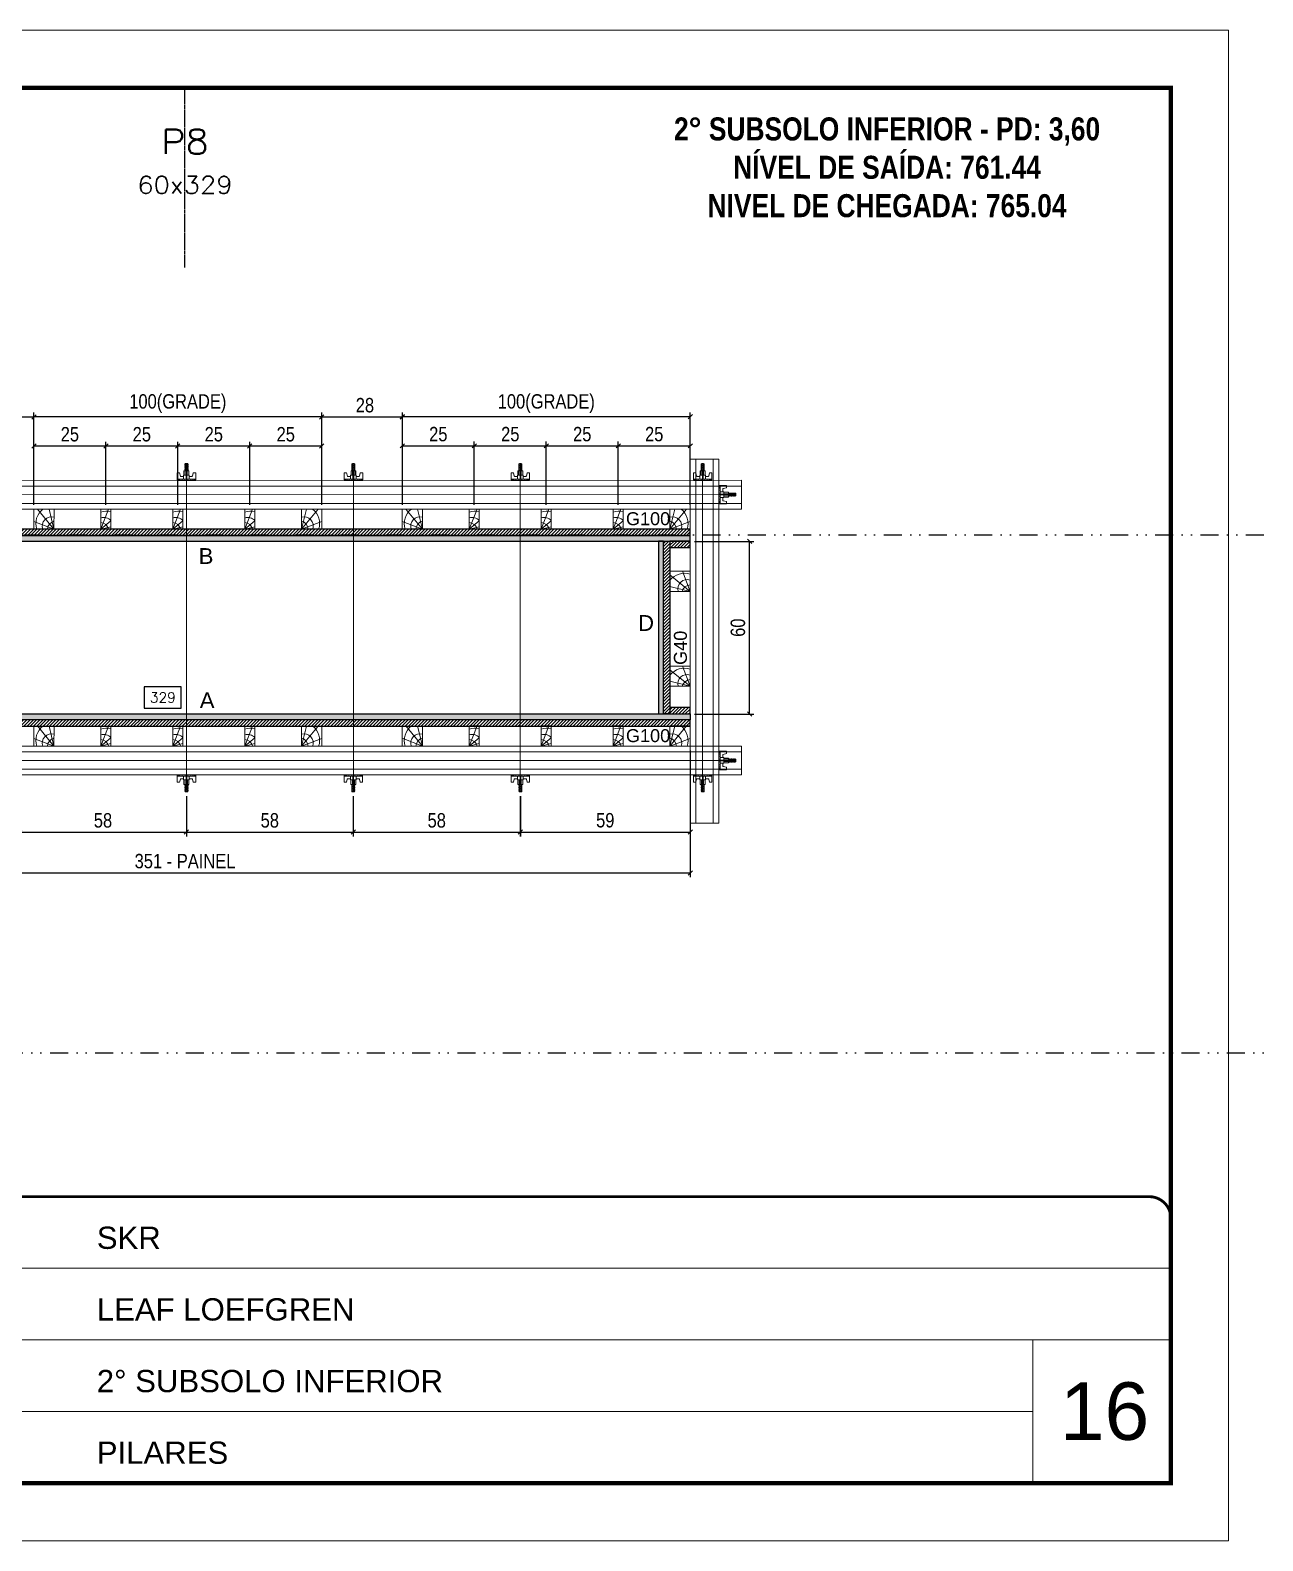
# Model space of a CAD drawing. Extents: x 13513 to 27878, y -21631 to 6985.
# Drawn here: x 19834 to 20691, y 2489 to 3539 of the extents above; entities that cross this region are included whole.
import ezdxf
from ezdxf.enums import TextEntityAlignment as Align

# ---------------------------------------------------------------- set-up
doc = ezdxf.new("R2010")
doc.units = 0
for name, pattern in [('CONTINUO', [0]), ('DASHED', [0.75, 0.5, -0.25]), ('DIVIDE2', [0.625, 0.25, -0.125, 0, -0.125, 0, -0.125]), ('HIDDEN', [0.375, 0.25, -0.125])]:
    doc.linetypes.add(name, pattern=pattern)
for name, color, linetype, lineweight in [('CARIMBO', 255, 'Continuous', 9), ('Folhas', 255, 'Continuous', 9), ('Hachura', 251, 'Continuous', 9), ('Madeira', 126, 'Continuous', 18), ('Perfil Metálico', 224, 'Continuous', 18), ('SARRAFO DE PRESSAO', 251, 'DASHED', 9), ('Texto Seção', 7, 'Continuous', 15)]:
    doc.layers.add(name, color=color, linetype=linetype, lineweight=lineweight)
for name, color, linetype in [('CHAPA', 1, 'Continuous'), ('COTA', 241, 'Continuous'), ('MEIO_PONT', 93, 'Continuous'), ('NOMENCLATURA', 7, 'Continuous'), ('Nível', 160, 'Continuous'), ('SARRAFO', 251, 'Continuous'), ('Texto de Titulo', 7, 'Continuous'), ('Texto Qtd Sarr', 242, 'Continuous'), ('TEXTO_GERAL', 7, 'Continuous')]:
    doc.layers.add(name, color=color, linetype=linetype)
doc.styles.add('ARIAL', font='arial.ttf')
doc.styles.add('COTA TECNICA 2X', font='techl___.ttf', dxfattribs={"height": 10})
doc.styles.add('ROMANC', font='techb___.ttf', dxfattribs={"height": 2.5})
doc.styles.add('ROMANS', font='romans.shx')
doc.styles.add('SANSSERIF', font='sas_____.pfb')
doc.styles.add('Tecnologia', font='')
doc.styles.get('Tecnologia').set_extended_font_data('Forgotten Futurist')
doc.dimstyles.new('SECAO PILAR', dxfattribs={"dimtxt": 10, "dimasz": 3, "dimexe": 3, "dimexo": 3, "dimgap": 3, "dimtad": 1, "dimdec": 1, "dimlfac": 0.5, "dimzin": 12, "dimdsep": 46, "dimtxsty": 'COTA TECNICA 2X', "dimblk1": 'OBLIQUE', "dimblk2": 'OBLIQUE', "dimsah": 1, "dimcen": 0.9, "dimclrd": 256, "dimclre": 256, "dimclrt": 256, "dimadec": 1, "dimazin": 3, "dimtfac": 1, "dimtdec": 1, "dimtmove": 0, "dimatfit": 3, "dimfxl": 1, "dimtolj": 1, "dimtzin": 12, "dimarcsym": 0})
doc.dimstyles.new('SECÇÃO 2', dxfattribs={"dimtxt": 7, "dimasz": 6, "dimexe": 0.18, "dimexo": 2, "dimgap": -4, "dimtad": 3, "dimdec": 1, "dimlfac": 0.5, "dimzin": 12, "dimdsep": 46, "dimtxsty": 'ROMANS', "dimblk": 'ARCHTICK', "dimcen": 0.09, "dimse1": 1, "dimse2": 1, "dimsd1": 1, "dimsd2": 1, "dimclrd": 180, "dimclre": 5, "dimclrt": 1, "dimadec": 0, "dimazin": 3, "dimtfac": 1, "dimtdec": 1, "dimtofl": 0, "dimtmove": 0, "dimatfit": 3, "dimldrblk": 'ARCHTICK', "dimfxl": 1, "dimtolj": 1, "dimtzin": 0, "dimarcsym": 0})

# ---------------------------------------------------------------- blocks, each defined once
blk = doc.blocks.new('9999999999')
at = {"color": 30, "linetype": 'CONTINUO'}
for p, q in [((98564.6, 34230.2), (98564.6, 34429.4)), ((98564.6, 34379.6), (99584, 34379.6)), ((98564.6, 34329.8), (99488, 34329.8)), ((99584, 34329.8), (99488, 34329.8)), ((99488, 34329.8), (99488, 34230.2)), ((98564.6, 34280), (99488, 34280))]:
    blk.add_line(p, q, dxfattribs=at)
at = {"color": 30, "linetype": 'CONTINUO', "const_width": 2}
blk.add_lwpolyline([(99584, 34230.2), (99584, 34414.4, 0.414214), (99569, 34429.4), (98229, 34429.4, 0.414214), (98214, 34414.4), (98214, 34245.2, 0.414214), (98229, 34230.2), (99584, 34230.2)], format="xyb", dxfattribs=at)
at = {"layer": 'Folhas'}
blk.add_lwpolyline([(98139, 34190.2), (99624, 34190.2), (99624, 35240.2), (98139, 35240.2)], close=True, dxfattribs=at)
at = {"layer": 'Folhas', "color": 30, "const_width": 3}
blk.add_lwpolyline([(98214, 34230.2), (99584, 34230.2), (99584, 35200.2), (98214, 35200.2)], close=True, dxfattribs=at)
at = {"color": 7, "linetype": 'Continuous', "ltscale": 5, "style": 'ARIAL'}
for s, height, p in [('SKR', 15.48, (98837.7, 34393.1)), ('LEAF LOEFGREN', 15.483, (98837.7, 34343.3)), ('2° SUBSOLO INFERIOR', 15.483, (98837.7, 34293.5)), ('NOVA SISTEMAS CONSTRUTIVOS', 11.059, (98263.2, 34267.2)), ('PILARES', 15.48, (98837.7, 34243.7))]:
    blk.add_text(s, height=height, dxfattribs=at).set_placement(p)
at = {"layer": 'Folhas', "color": 7, "style": 'Tecnologia', "width": 1.5}
for s, p in [('CLIENTE:', (98573.7, 34397.2)), ('OBRA:', (98573.7, 34347.3)), ('PAVIMENTO:', (98573.7, 34297.5)), ('PROJETO:', (98573.7, 34247.7))]:
    blk.add_text(s, height=14, dxfattribs=at).set_placement(p)
blk = doc.blocks.new('*D1276')
at = {"layer": 'COTA', "color": 180, "lineweight": -2, "transparency": 16777216}
for p, q in [((19939.4, 3082.7), (19913.7, 3082.7)), ((19913.7, 3082.7), (19913.7, 3067.7)), ((19939.4, 3067.7), (19939.4, 3082.7)), ((19913.7, 3067.7), (19939.4, 3067.7))]:
    blk.add_line(p, q, dxfattribs=at)
at = {"layer": 'Defpoints', "color": 0, "transparency": 16777216}
for p in [(19613, 3063.7), (20271, 3063.7), (20271, 3063.7)]:
    blk.add_point(p, dxfattribs=at)
at = {"layer": 'COTA', "color": 1, "transparency": 16777216, "insert": (19926.6, 3075.2), "char_height": 7, "attachment_point": 5, "style": 'ROMANS'}
blk.add_mtext('\\A1;329', dxfattribs=at)
blk = doc.blocks.new('_ArchTick')
at = {"color": 0, "linetype": 'ByBlock', "const_width": 0.15}
blk.add_lwpolyline([(-0.5, -0.5), (0.5, 0.5)], dxfattribs=at)
blk = doc.blocks.new('_Oblique')
at = {"color": 0, "linetype": 'ByBlock', "lineweight": -2}
blk.add_line((-0.5, -0.5), (0.5, 0.5), dxfattribs=at)
blk = doc.blocks.new('*D1277')
at = {"layer": 'COTA', "lineweight": -2, "transparency": 16777216}
for p, q in [((19591, 3038.4), (19591, 2950.2)), ((20293, 3038.4), (20293, 2950.2)), ((19591, 2953.2), (20293, 2953.2))]:
    blk.add_line(p, q, dxfattribs=at)
at = {"layer": 'Defpoints', "color": 0, "transparency": 16777216}
for p in [(19591, 3041.4), (20293, 3041.4), (20293, 2953.2)]:
    blk.add_point(p, dxfattribs=at)
at = {"layer": 'COTA', "lineweight": -2, "transparency": 16777216, "xscale": 3, "yscale": 3, "zscale": 3, "rotation": 180}
blk.add_blockref('_Oblique', (19591, 2953.2), dxfattribs=at)
at = {"layer": 'COTA', "lineweight": -2, "transparency": 16777216, "xscale": 3, "yscale": 3, "zscale": 3}
blk.add_blockref('_Oblique', (20293, 2953.2), dxfattribs=at)
at = {"layer": 'COTA', "transparency": 16777216, "insert": (19942, 2961.4), "char_height": 10, "attachment_point": 5, "style": 'COTA TECNICA 2X'}
blk.add_mtext('\\A1;351 - PAINEL', dxfattribs=at)
blk = doc.blocks.new('*D1279')
at = {"layer": 'COTA', "lineweight": -2, "transparency": 16777216}
for p, q in [((20293, 3038.3), (20293, 2978.6)), ((20175, 3006.6), (20175, 2978.6)), ((20175, 2981.6), (20293, 2981.6))]:
    blk.add_line(p, q, dxfattribs=at)
at = {"layer": 'Defpoints', "color": 0, "transparency": 16777216}
for p in [(20293, 3041.3), (20175, 3009.6), (20293, 2981.6)]:
    blk.add_point(p, dxfattribs=at)
at = {"layer": 'COTA', "lineweight": -2, "transparency": 16777216, "xscale": 3, "yscale": 3, "zscale": 3, "rotation": 180}
blk.add_blockref('_Oblique', (20175, 2981.6), dxfattribs=at)
at = {"layer": 'COTA', "lineweight": -2, "transparency": 16777216, "xscale": 3, "yscale": 3, "zscale": 3}
blk.add_blockref('_Oblique', (20293, 2981.6), dxfattribs=at)
at = {"layer": 'COTA', "transparency": 16777216, "insert": (20234, 2989.8), "char_height": 10, "attachment_point": 5, "style": 'COTA TECNICA 2X'}
blk.add_mtext('\\A1;59', dxfattribs=at)
blk = doc.blocks.new('titulo1')
at = {"layer": 'Defpoints', "color": 252, "linetype": 'HIDDEN', "ltscale": 2}
blk.add_line((0, 0), (0, 125), dxfattribs=at)
at = {"layer": 'Defpoints', "style": 'ROMANS', "oblique": 15}
blk.add_attdef('FOLHA', text='', height=10, dxfattribs=at).set_placement((0, 15.6), align=Align.MIDDLE_CENTER)
at = {"layer": 'Texto Qtd Sarr', "color": 3, "style": 'ROMANS', "oblique": 15}
for tag, height, p in [('TITULO', 17, (0, 71.4)), ('SEÇÃO', 12, (0, 41.5))]:
    blk.add_attdef(tag, text='', height=height, dxfattribs=at).set_placement(p, align=Align.MIDDLE_CENTER)
blk = doc.blocks.new('C')
at = {"layer": 'Hachura', "color": 0}
for p, q in [((0, 3.22), (0, -3.22)), ((0.45, 3.22), (0, 3.22)), ((0.46, 3.16), (0, 3.16)), ((0.46, 3.05), (0, 3.05)), ((0.46, 2.88), (0, 2.88)), ((0, 2.75), (0, -1.16)), ((0.46, 2.65), (0, 2.65)), ((0.46, 2.23), (0, 2.23)), ((0.46, 1.51), (0, 1.51)), ((0.39, 0.49), (0.17, 0.49)), ((0.45, -3.23), (0.45, 3.22)), ((0.45, 3.22), (2.58, 3.22)), ((1.74, 0.97), (0.45, 0.97)), ((1.45, 0.1), (0.45, 0.1)), ((1.35, 1.94), (1.35, 0.96)), ((2.58, 2.39), (1.47, 2.09)), ((1.74, -0.97), (1.74, 0.97)), ((1.74, 0.97), (1.74, 0.84)), ((1.74, 0.97), (1.74, 0.84)), ((1.74, 0.84), (3.35, 0.84)), ((3.35, 0.45), (1.74, 0.45)), ((2.58, 3.22), (2.58, 2.39)), ((3.32, 0.84), (3.32, -0.84)), ((3.35, 0.84), (3.35, -0.84)), ((3.68, 0.45), (3.35, 0.45)), ((3.84, -0.52), (3.35, 0.45)), ((3.35, 0.06), (3.67, -0.57)), ((3.68, 0.45), (4.16, -0.52)), ((3.72, 0.5), (4.25, -0.57)), ((4.37, -0.55), (3.83, 0.53)), ((4.15, 0.45), (3.93, 0.45)), ((4.42, -0.52), (3.93, 0.45)), ((4.15, 0.45), (4.26, 0.45)), ((4.26, 0.45), (4.74, -0.52)), ((4.3, 0.5), (4.83, -0.57)), ((4.95, -0.55), (4.41, 0.53)), ((4.51, 0.45), (4.84, 0.45)), ((5, -0.52), (4.51, 0.45)), ((4.84, 0.45), (5.32, -0.52)), ((4.88, 0.5), (5.41, -0.57)), ((5.53, -0.55), (4.99, 0.53)), ((5.58, -0.52), (5.09, 0.45)), ((5.42, 0.45), (5.09, 0.45)), ((5.58, -0.52), (5.09, 0.45)), ((5.42, 0.45), (5.74, -0.19)), ((5.46, 0.5), (5.74, -0.07)), ((5.74, 0.19), (5.57, 0.53)), ((5.74, 0.32), (5.68, 0.45)), ((5.68, 0.45), (5.74, 0.45)), ((5.74, 0.45), (5.9, 0.29)), ((5.74, 0.45), (5.74, -0.52)), ((5.9, -0.36), (5.9, 0.29)), ((0.45, 0), (0, 0)), ((0.46, -1.52), (0, -1.52)), ((0.46, -2.23), (0, -2.23)), ((0.46, -2.65), (0, -2.65)), ((0.46, -2.88), (0, -2.88)), ((0.46, -3.05), (0, -3.05)), ((0.46, -3.16), (0, -3.16)), ((0, -3.22), (2.57, -3.22)), ((0.08, -0.48), (0.29, -0.48)), ((0.29, -0.48), (0.4, -0.48)), ((0.45, 0), (0.45, -0.97)), ((0.45, -0.16), (1.45, -0.16)), ((0.45, -0.65), (0.45, -0.32)), ((0.45, -3.23), (0.45, -0.65)), ((0.45, -0.97), (1.74, -0.97)), ((1.35, -1.94), (1.35, -0.97)), ((2.58, -2.39), (1.47, -2.1)), ((3.35, -0.32), (1.74, -0.32)), ((3.35, -0.84), (1.74, -0.84)), ((2.58, -3.23), (2.58, -2.39)), ((3.35, -0.07), (3.58, -0.52)), ((3.35, -0.52), (3.58, -0.52)), ((3.84, -0.52), (4.16, -0.52)), ((4.42, -0.52), (4.74, -0.52)), ((4.63, -0.52), (4.74, -0.52)), ((5, -0.52), (5.32, -0.52)), ((5.58, -0.52), (5.74, -0.52)), ((5.74, -0.52), (5.9, -0.36)), ((5.74, -0.52), (5.74, -0.52))]:
    blk.add_line(p, q, dxfattribs=at)
for centre, radius, start, end in [((1.52, 1.94), 0.161, 104.7436, 180), ((1.44, -0.03), 0.129, 272.695, 87.305), ((3.81, 0.39), 0.143, 25.5688, 154.4312), ((4.39, 0.39), 0.143, 25.5688, 154.4312), ((4.97, 0.39), 0.143, 25.5688, 154.4312), ((5.55, 0.39), 0.143, 25.5688, 154.4312), ((0.17, -0.37), 0.174, 221.744, 317.8592), ((1.52, -1.94), 0.161, 180, 255.2564), ((3.71, -0.4), 0.174, 222.1408, 318.256), ((4.29, -0.4), 0.174, 222.1408, 318.256), ((4.87, -0.4), 0.174, 222.1408, 318.256), ((5.45, -0.4), 0.174, 222.1408, 318.256), ((5.61, -0.4), 0.174, 317.8592, 318.256)]:
    blk.add_arc(centre, radius, start, end, dxfattribs=at)
blk = doc.blocks.new('*D1300')
at = {"layer": 'COTA', "lineweight": -2, "transparency": 16777216}
for p, q in [((20296, 3183.7), (20337.3, 3183.7)), ((20334.3, 3063.7), (20334.3, 3183.7)), ((20296, 3063.7), (20337.3, 3063.7))]:
    blk.add_line(p, q, dxfattribs=at)
at = {"layer": 'Defpoints', "color": 0, "transparency": 16777216}
for p in [(20293, 3183.7), (20334.3, 3183.7), (20293, 3063.7)]:
    blk.add_point(p, dxfattribs=at)
at = {"layer": 'COTA', "lineweight": -2, "transparency": 16777216, "xscale": 3, "yscale": 3, "zscale": 3}
for p, rotation in [((20334.3, 3183.7), 90), ((20334.3, 3063.7), 270)]:
    blk.add_blockref('_Oblique', p, dxfattribs=dict(at, rotation=rotation))
at = {"layer": 'COTA', "transparency": 16777216, "insert": (20326.2, 3123.7), "char_height": 10, "attachment_point": 5, "rotation": 90, "style": 'COTA TECNICA 2X'}
blk.add_mtext('\\A1;60', dxfattribs=at)
blk = doc.blocks.new('PONTALETE')
at = {"layer": 'Madeira'}
for q in [(2.71, 7), (7, 5.76), (7, 1.74)]:
    blk.add_line((0, 0), q, dxfattribs=at)
blk.add_lwpolyline([(0, 0), (7, 0), (7, 7), (0, 7)], close=True, dxfattribs=at)
for centre, radius, start, end in [((2.04, 0.06), 6.23, 37.2818, 109.0913), ((1.09, 0.9), 3.19, 343.603, 109.9847), ((-0.21, -0.78), 3.09, 14.6322, 86.0383)]:
    blk.add_arc(centre, radius, start, end, dxfattribs=at)
blk = doc.blocks.new('MEIO PONTALETE')
at = {"layer": 'Madeira'}
for q in [(2.71, 7), (3.5, 2.88), (3.5, 0.87)]:
    blk.add_line((0, 0), q, dxfattribs=at)
blk.add_lwpolyline([(0, 0), (3.5, 0), (3.5, 7), (0, 7)], close=True, dxfattribs=at)
for centre, radius, start, end in [((2.04, 0.06), 6.23, 76.4499, 109.0913), ((1.09, 0.9), 3.19, 40.9063, 109.9847), ((-0.21, -0.78), 3.09, 14.6322, 86.0383)]:
    blk.add_arc(centre, radius, start, end, dxfattribs=at)
blk = doc.blocks.new('*D1287')
at = {"layer": 'COTA', "lineweight": -2, "transparency": 16777216}
for p, q in [((19790.9, 3209), (19790.9, 3273.2)), ((19790.9, 3270.2), (19837, 3270.2)), ((19837, 3209.1), (19837, 3273.2))]:
    blk.add_line(p, q, dxfattribs=at)
at = {"layer": 'Defpoints', "color": 0, "transparency": 16777216}
for p in [(19837, 3270.2), (19790.9, 3206), (19837, 3206.1)]:
    blk.add_point(p, dxfattribs=at)
at = {"layer": 'COTA', "lineweight": -2, "transparency": 16777216, "xscale": 3, "yscale": 3, "zscale": 3, "rotation": 180}
blk.add_blockref('_Oblique', (19790.9, 3270.2), dxfattribs=at)
at = {"layer": 'COTA', "lineweight": -2, "transparency": 16777216, "xscale": 3, "yscale": 3, "zscale": 3}
blk.add_blockref('_Oblique', (19837, 3270.2), dxfattribs=at)
at = {"layer": 'COTA', "transparency": 16777216, "insert": (19816, 3278.4), "char_height": 10, "attachment_point": 5, "style": 'COTA TECNICA 2X'}
blk.add_mtext('\\A1;23', dxfattribs=at)
blk = doc.blocks.new('*D1288')
at = {"layer": 'COTA', "lineweight": -2, "transparency": 16777216}
for p, q in [((19837, 3209.1), (19837, 3253)), ((19837, 3250), (19887, 3250)), ((19887, 3209.1), (19887, 3253))]:
    blk.add_line(p, q, dxfattribs=at)
at = {"layer": 'Defpoints', "color": 0, "transparency": 16777216}
for p in [(19887, 3250), (19837, 3206.1), (19887, 3206.1)]:
    blk.add_point(p, dxfattribs=at)
at = {"layer": 'COTA', "lineweight": -2, "transparency": 16777216, "xscale": 3, "yscale": 3, "zscale": 3, "rotation": 180}
blk.add_blockref('_Oblique', (19837, 3250), dxfattribs=at)
at = {"layer": 'COTA', "lineweight": -2, "transparency": 16777216, "xscale": 3, "yscale": 3, "zscale": 3}
blk.add_blockref('_Oblique', (19887, 3250), dxfattribs=at)
at = {"layer": 'COTA', "transparency": 16777216, "insert": (19862, 3258.1), "char_height": 10, "attachment_point": 5, "style": 'COTA TECNICA 2X'}
blk.add_mtext('\\A1;25', dxfattribs=at)
blk = doc.blocks.new('*D1289')
at = {"layer": 'COTA', "lineweight": -2, "transparency": 16777216}
for p, q in [((19837, 3209.1), (19837, 3273.2)), ((20037, 3270.2), (19837, 3270.2)), ((20037, 3209.1), (20037, 3273.2))]:
    blk.add_line(p, q, dxfattribs=at)
at = {"layer": 'Defpoints', "color": 0, "transparency": 16777216}
for p in [(19837, 3270.2), (19837, 3206.1), (20037, 3206.1)]:
    blk.add_point(p, dxfattribs=at)
at = {"layer": 'COTA', "lineweight": -2, "transparency": 16777216, "xscale": 3, "yscale": 3, "zscale": 3, "rotation": 180}
blk.add_blockref('_Oblique', (19837, 3270.2), dxfattribs=at)
at = {"layer": 'COTA', "lineweight": -2, "transparency": 16777216, "xscale": 3, "yscale": 3, "zscale": 3}
blk.add_blockref('_Oblique', (20037, 3270.2), dxfattribs=at)
at = {"layer": 'COTA', "transparency": 16777216, "insert": (19937, 3279.5), "char_height": 10, "attachment_point": 5, "style": 'COTA TECNICA 2X'}
blk.add_mtext('\\A1;100(GRADE)', dxfattribs=at)
blk = doc.blocks.new('*D1290')
at = {"layer": 'COTA', "lineweight": -2, "transparency": 16777216}
for p, q in [((19887, 3209.1), (19887, 3253)), ((19887, 3250), (19937, 3250)), ((19937, 3209.1), (19937, 3253))]:
    blk.add_line(p, q, dxfattribs=at)
at = {"layer": 'Defpoints', "color": 0, "transparency": 16777216}
for p in [(19937, 3250), (19887, 3206.1), (19937, 3206.1)]:
    blk.add_point(p, dxfattribs=at)
at = {"layer": 'COTA', "lineweight": -2, "transparency": 16777216, "xscale": 3, "yscale": 3, "zscale": 3, "rotation": 180}
blk.add_blockref('_Oblique', (19887, 3250), dxfattribs=at)
at = {"layer": 'COTA', "lineweight": -2, "transparency": 16777216, "xscale": 3, "yscale": 3, "zscale": 3}
blk.add_blockref('_Oblique', (19937, 3250), dxfattribs=at)
at = {"layer": 'COTA', "transparency": 16777216, "insert": (19912, 3258.1), "char_height": 10, "attachment_point": 5, "style": 'COTA TECNICA 2X'}
blk.add_mtext('\\A1;25', dxfattribs=at)
blk = doc.blocks.new('*D1291')
at = {"layer": 'COTA', "lineweight": -2, "transparency": 16777216}
for p, q in [((19937, 3209.1), (19937, 3253)), ((19937, 3250), (19987, 3250)), ((19987, 3209.1), (19987, 3253))]:
    blk.add_line(p, q, dxfattribs=at)
at = {"layer": 'Defpoints', "color": 0, "transparency": 16777216}
for p in [(19987, 3250), (19937, 3206.1), (19987, 3206.1)]:
    blk.add_point(p, dxfattribs=at)
at = {"layer": 'COTA', "lineweight": -2, "transparency": 16777216, "xscale": 3, "yscale": 3, "zscale": 3, "rotation": 180}
blk.add_blockref('_Oblique', (19937, 3250), dxfattribs=at)
at = {"layer": 'COTA', "lineweight": -2, "transparency": 16777216, "xscale": 3, "yscale": 3, "zscale": 3}
blk.add_blockref('_Oblique', (19987, 3250), dxfattribs=at)
at = {"layer": 'COTA', "transparency": 16777216, "insert": (19962, 3258.1), "char_height": 10, "attachment_point": 5, "style": 'COTA TECNICA 2X'}
blk.add_mtext('\\A1;25', dxfattribs=at)
blk = doc.blocks.new('*D1292')
at = {"layer": 'COTA', "lineweight": -2, "transparency": 16777216}
for p, q in [((19987, 3209.1), (19987, 3253)), ((19987, 3250), (20037, 3250)), ((20037, 3209.1), (20037, 3253))]:
    blk.add_line(p, q, dxfattribs=at)
at = {"layer": 'Defpoints', "color": 0, "transparency": 16777216}
for p in [(20037, 3250), (19987, 3206.1), (20037, 3206.1)]:
    blk.add_point(p, dxfattribs=at)
at = {"layer": 'COTA', "lineweight": -2, "transparency": 16777216, "xscale": 3, "yscale": 3, "zscale": 3, "rotation": 180}
blk.add_blockref('_Oblique', (19987, 3250), dxfattribs=at)
at = {"layer": 'COTA', "lineweight": -2, "transparency": 16777216, "xscale": 3, "yscale": 3, "zscale": 3}
blk.add_blockref('_Oblique', (20037, 3250), dxfattribs=at)
at = {"layer": 'COTA', "transparency": 16777216, "insert": (20012, 3258.1), "char_height": 10, "attachment_point": 5, "style": 'COTA TECNICA 2X'}
blk.add_mtext('\\A1;25', dxfattribs=at)
blk = doc.blocks.new('*D1293')
at = {"layer": 'COTA', "lineweight": -2, "transparency": 16777216}
for p, q in [((20037, 3209.1), (20037, 3273.2)), ((20037, 3270.2), (20093, 3270.2)), ((20093, 3209.1), (20093, 3273.2))]:
    blk.add_line(p, q, dxfattribs=at)
at = {"layer": 'Defpoints', "color": 0, "transparency": 16777216}
for p in [(20093, 3270.2), (20037, 3206.1), (20093, 3206.1)]:
    blk.add_point(p, dxfattribs=at)
at = {"layer": 'COTA', "lineweight": -2, "transparency": 16777216, "xscale": 3, "yscale": 3, "zscale": 3, "rotation": 180}
blk.add_blockref('_Oblique', (20037, 3270.2), dxfattribs=at)
at = {"layer": 'COTA', "lineweight": -2, "transparency": 16777216, "xscale": 3, "yscale": 3, "zscale": 3}
blk.add_blockref('_Oblique', (20093, 3270.2), dxfattribs=at)
at = {"layer": 'COTA', "transparency": 16777216, "insert": (20067, 3278.3), "char_height": 10, "attachment_point": 5, "style": 'COTA TECNICA 2X'}
blk.add_mtext('\\A1;28', dxfattribs=at)
blk = doc.blocks.new('*D1294')
at = {"layer": 'COTA', "lineweight": -2, "transparency": 16777216}
for p, q in [((20093, 3209.1), (20093, 3253.1)), ((20093, 3250.1), (20143, 3250.1)), ((20143, 3209.1), (20143, 3253.1))]:
    blk.add_line(p, q, dxfattribs=at)
at = {"layer": 'Defpoints', "color": 0, "transparency": 16777216}
for p in [(20143, 3250.1), (20093, 3206.1), (20143, 3206.1)]:
    blk.add_point(p, dxfattribs=at)
at = {"layer": 'COTA', "lineweight": -2, "transparency": 16777216, "xscale": 3, "yscale": 3, "zscale": 3, "rotation": 180}
blk.add_blockref('_Oblique', (20093, 3250.1), dxfattribs=at)
at = {"layer": 'COTA', "lineweight": -2, "transparency": 16777216, "xscale": 3, "yscale": 3, "zscale": 3}
blk.add_blockref('_Oblique', (20143, 3250.1), dxfattribs=at)
at = {"layer": 'COTA', "transparency": 16777216, "insert": (20118, 3258.2), "char_height": 10, "attachment_point": 5, "style": 'COTA TECNICA 2X'}
blk.add_mtext('\\A1;25', dxfattribs=at)
blk = doc.blocks.new('*D1295')
at = {"layer": 'COTA', "lineweight": -2, "transparency": 16777216}
for p, q in [((20093, 3209.1), (20093, 3273.3)), ((20293, 3270.3), (20093, 3270.3)), ((20293, 3209.1), (20293, 3273.3))]:
    blk.add_line(p, q, dxfattribs=at)
at = {"layer": 'Defpoints', "color": 0, "transparency": 16777216}
for p in [(20093, 3270.3), (20093, 3206.1), (20293, 3206.1)]:
    blk.add_point(p, dxfattribs=at)
at = {"layer": 'COTA', "lineweight": -2, "transparency": 16777216, "xscale": 3, "yscale": 3, "zscale": 3, "rotation": 180}
blk.add_blockref('_Oblique', (20093, 3270.3), dxfattribs=at)
at = {"layer": 'COTA', "lineweight": -2, "transparency": 16777216, "xscale": 3, "yscale": 3, "zscale": 3}
blk.add_blockref('_Oblique', (20293, 3270.3), dxfattribs=at)
at = {"layer": 'COTA', "transparency": 16777216, "insert": (20193, 3279.5), "char_height": 10, "attachment_point": 5, "style": 'COTA TECNICA 2X'}
blk.add_mtext('\\A1;100(GRADE)', dxfattribs=at)
blk = doc.blocks.new('*D1296')
at = {"layer": 'COTA', "lineweight": -2, "transparency": 16777216}
for p, q in [((20143, 3209.1), (20143, 3253.1)), ((20143, 3250.1), (20193, 3250.1)), ((20193, 3209.1), (20193, 3253.1))]:
    blk.add_line(p, q, dxfattribs=at)
at = {"layer": 'Defpoints', "color": 0, "transparency": 16777216}
for p in [(20193, 3250.1), (20143, 3206.1), (20193, 3206.1)]:
    blk.add_point(p, dxfattribs=at)
at = {"layer": 'COTA', "lineweight": -2, "transparency": 16777216, "xscale": 3, "yscale": 3, "zscale": 3, "rotation": 180}
blk.add_blockref('_Oblique', (20143, 3250.1), dxfattribs=at)
at = {"layer": 'COTA', "lineweight": -2, "transparency": 16777216, "xscale": 3, "yscale": 3, "zscale": 3}
blk.add_blockref('_Oblique', (20193, 3250.1), dxfattribs=at)
at = {"layer": 'COTA', "transparency": 16777216, "insert": (20168, 3258.2), "char_height": 10, "attachment_point": 5, "style": 'COTA TECNICA 2X'}
blk.add_mtext('\\A1;25', dxfattribs=at)
blk = doc.blocks.new('*D1297')
at = {"layer": 'COTA', "lineweight": -2, "transparency": 16777216}
for p, q in [((20193, 3209.1), (20193, 3253.1)), ((20193, 3250.1), (20243, 3250.1)), ((20243, 3209.1), (20243, 3253.1))]:
    blk.add_line(p, q, dxfattribs=at)
at = {"layer": 'Defpoints', "color": 0, "transparency": 16777216}
for p in [(20243, 3250.1), (20193, 3206.1), (20243, 3206.1)]:
    blk.add_point(p, dxfattribs=at)
at = {"layer": 'COTA', "lineweight": -2, "transparency": 16777216, "xscale": 3, "yscale": 3, "zscale": 3, "rotation": 180}
blk.add_blockref('_Oblique', (20193, 3250.1), dxfattribs=at)
at = {"layer": 'COTA', "lineweight": -2, "transparency": 16777216, "xscale": 3, "yscale": 3, "zscale": 3}
blk.add_blockref('_Oblique', (20243, 3250.1), dxfattribs=at)
at = {"layer": 'COTA', "transparency": 16777216, "insert": (20218, 3258.2), "char_height": 10, "attachment_point": 5, "style": 'COTA TECNICA 2X'}
blk.add_mtext('\\A1;25', dxfattribs=at)
blk = doc.blocks.new('*D1298')
at = {"layer": 'COTA', "lineweight": -2, "transparency": 16777216}
for p, q in [((20243, 3209.1), (20243, 3253.1)), ((20243, 3250.1), (20293, 3250.1)), ((20293, 3209.1), (20293, 3253.1))]:
    blk.add_line(p, q, dxfattribs=at)
at = {"layer": 'Defpoints', "color": 0, "transparency": 16777216}
for p in [(20293, 3250.1), (20243, 3206.1), (20293, 3206.1)]:
    blk.add_point(p, dxfattribs=at)
at = {"layer": 'COTA', "lineweight": -2, "transparency": 16777216, "xscale": 3, "yscale": 3, "zscale": 3, "rotation": 180}
blk.add_blockref('_Oblique', (20243, 3250.1), dxfattribs=at)
at = {"layer": 'COTA', "lineweight": -2, "transparency": 16777216, "xscale": 3, "yscale": 3, "zscale": 3}
blk.add_blockref('_Oblique', (20293, 3250.1), dxfattribs=at)
at = {"layer": 'COTA', "transparency": 16777216, "insert": (20268, 3258.2), "char_height": 10, "attachment_point": 5, "style": 'COTA TECNICA 2X'}
blk.add_mtext('\\A1;25', dxfattribs=at)
blk = doc.blocks.new('*D1302')
at = {"layer": 'COTA', "lineweight": -2, "transparency": 16777216}
for p, q in [((19827, 3006.6), (19827, 2978.6)), ((19943, 3006.6), (19943, 2978.6)), ((19827, 2981.6), (19943, 2981.6))]:
    blk.add_line(p, q, dxfattribs=at)
at = {"layer": 'Defpoints', "color": 0, "transparency": 16777216}
for p in [(19827, 3009.6), (19943, 3009.6), (19943, 2981.6)]:
    blk.add_point(p, dxfattribs=at)
at = {"layer": 'COTA', "lineweight": -2, "transparency": 16777216, "xscale": 3, "yscale": 3, "zscale": 3, "rotation": 180}
blk.add_blockref('_Oblique', (19827, 2981.6), dxfattribs=at)
at = {"layer": 'COTA', "lineweight": -2, "transparency": 16777216, "xscale": 3, "yscale": 3, "zscale": 3}
blk.add_blockref('_Oblique', (19943, 2981.6), dxfattribs=at)
at = {"layer": 'COTA', "transparency": 16777216, "insert": (19885, 2989.7), "char_height": 10, "attachment_point": 5, "style": 'COTA TECNICA 2X'}
blk.add_mtext('\\A1;58', dxfattribs=at)
blk = doc.blocks.new('*D1280')
at = {"layer": 'COTA', "lineweight": -2, "transparency": 16777216}
for p, q in [((20058.9, 3006.6), (20058.9, 2978.6)), ((20174.9, 3006.6), (20174.9, 2978.6)), ((20058.9, 2981.6), (20174.9, 2981.6))]:
    blk.add_line(p, q, dxfattribs=at)
at = {"layer": 'Defpoints', "color": 0, "transparency": 16777216}
for p in [(20058.9, 3009.6), (20174.9, 3009.6), (20174.9, 2981.6)]:
    blk.add_point(p, dxfattribs=at)
at = {"layer": 'COTA', "lineweight": -2, "transparency": 16777216, "xscale": 3, "yscale": 3, "zscale": 3, "rotation": 180}
blk.add_blockref('_Oblique', (20058.9, 2981.6), dxfattribs=at)
at = {"layer": 'COTA', "lineweight": -2, "transparency": 16777216, "xscale": 3, "yscale": 3, "zscale": 3}
blk.add_blockref('_Oblique', (20174.9, 2981.6), dxfattribs=at)
at = {"layer": 'COTA', "transparency": 16777216, "insert": (20116.9, 2989.7), "char_height": 10, "attachment_point": 5, "style": 'COTA TECNICA 2X'}
blk.add_mtext('\\A1;58', dxfattribs=at)
blk = doc.blocks.new('*D1299')
at = {"layer": 'COTA', "lineweight": -2, "transparency": 16777216}
for p, q in [((19943, 3006.6), (19943, 2978.6)), ((20058.9, 3006.6), (20058.9, 2978.6)), ((19943, 2981.6), (20058.9, 2981.6))]:
    blk.add_line(p, q, dxfattribs=at)
at = {"layer": 'Defpoints', "color": 0, "transparency": 16777216}
for p in [(19943, 3009.6), (20058.9, 3009.6), (20058.9, 2981.6)]:
    blk.add_point(p, dxfattribs=at)
at = {"layer": 'COTA', "lineweight": -2, "transparency": 16777216, "xscale": 3, "yscale": 3, "zscale": 3, "rotation": 180}
blk.add_blockref('_Oblique', (19943, 2981.6), dxfattribs=at)
at = {"layer": 'COTA', "lineweight": -2, "transparency": 16777216, "xscale": 3, "yscale": 3, "zscale": 3}
blk.add_blockref('_Oblique', (20058.9, 2981.6), dxfattribs=at)
at = {"layer": 'COTA', "transparency": 16777216, "insert": (20000.9, 2989.7), "char_height": 10, "attachment_point": 5, "style": 'COTA TECNICA 2X'}
blk.add_mtext('\\A1;58', dxfattribs=at)

msp = doc.modelspace()

# ---------------------------------------------------------------- hatches: boundary and pattern name
at = {"layer": 'Hachura'}
h = msp.add_hatch(dxfattribs=at)
h.set_pattern_fill('ANSI31', color=256, scale=0.5, angle=180, style=0)
h.set_pattern_definition([(225, (10499.0154, -19737.2582), (1.12253202, -1.12253202), [])])
h.paths.add_polyline_path([(20292.95, 3192.28), (20292.97, 3187.88), (19590.95, 3187.74), (19590.95, 3192.14)])
h = msp.add_hatch(color=256, dxfattribs=at)
h.dxf.hatch_style = 1
h.paths.add_polyline_path([(20292.97, 3183.75), (20292.97, 3187.75), (19590.97, 3187.75), (19590.97, 3183.75)])
h = msp.add_hatch(color=256, dxfattribs=at)
h.dxf.hatch_style = 1
h.paths.add_polyline_path([(20270.97, 3063.75), (20274.57, 3063.75), (20274.57, 3183.75), (20270.97, 3183.75)])
h = msp.add_hatch(dxfattribs=at)
h.set_pattern_fill('ANSI31', color=256, scale=0.5, angle=180, style=0)
h.set_pattern_definition([(225, (11136.6154, -19825.6748), (1.12253202, -1.12253202), [])])
h.paths.add_polyline_path([(20274.57, 3063.73), (20278.97, 3063.73), (20278.97, 3183.73), (20274.57, 3183.73)])
h = msp.add_hatch(dxfattribs=at)
h.set_pattern_fill('ANSI31', color=256, scale=0.5, angle=180, style=0)
h.set_pattern_definition([(225, (11155.0154, -19745.6582), (1.12253202, -1.12253202), [])])
h.paths.add_polyline_path([(20292.97, 3183.75), (20292.97, 3179.35), (20278.97, 3179.35), (20278.97, 3183.75)])
h = msp.add_hatch(dxfattribs=at)
h.set_pattern_fill('ANSI31', color=256, scale=0.5, angle=180, style=0)
h.set_pattern_definition([(225, (10790.0154, -19827.6582), (1.12253202, -1.12253202), [])])
h.paths.add_polyline_path([(20278.97, 3063.75), (20278.97, 3068.15), (20292.97, 3068.15), (20292.97, 3063.75)])
h = msp.add_hatch(color=256, dxfattribs=at)
h.dxf.hatch_style = 1
h.paths.add_polyline_path([(20292.97, 3063.75), (20292.97, 3059.75), (19590.97, 3059.75), (19590.97, 3063.75)])
h = msp.add_hatch(dxfattribs=at)
h.set_pattern_fill('ANSI31', color=256, scale=0.5, angle=180, style=0)
h.set_pattern_definition([(225, (10499.0154, -19869.6582), (1.12253202, -1.12253202), [])])
h.paths.add_polyline_path([(20292.95, 3059.88), (20292.97, 3055.48), (19590.97, 3055.35), (19590.97, 3059.75)])

# ---------------------------------------------------------------- linework, layer by layer
at = {"layer": 'CHAPA'}
for points in [[(20292.97, 3183.75), (20292.97, 3187.75), (19590.97, 3187.75), (19590.97, 3183.75)], [(20270.97, 3063.75), (20274.57, 3063.75), (20274.57, 3183.75), (20270.97, 3183.75)], [(20292.97, 3063.75), (20292.97, 3059.75), (19590.97, 3059.75), (19590.97, 3063.75)]]:
    msp.add_lwpolyline(points, close=True, dxfattribs=at)
at = {"layer": 'Hachura'}
for p, q in [((19942.97, 3010.58), (19942.97, 3233.12)), ((20058.97, 3010.58), (20058.97, 3233.12)), ((20174.97, 3010.58), (20174.97, 3233.12)), ((20301.66, 3010.58), (20301.66, 3233.12)), ((19560.48, 3216.15), (20320, 3216.17)), ((19560.48, 3031.35), (20320, 3031.4))]:
    msp.add_line(p, q, dxfattribs=at)
at = {"layer": 'Madeira'}
for points in [[(19836.96, 3192.14), (19836.97, 3206.14), (20036.96, 3206.14), (20036.95, 3192.14)], [(20092.96, 3192.15), (20092.97, 3206.15), (20292.97, 3206.15), (20292.95, 3192.15)], [(20292.97, 3082.97), (20278.97, 3082.97), (20278.97, 3162.96), (20292.97, 3162.96)], [(19836.96, 3041.35), (19836.97, 3055.35), (20036.96, 3055.35), (20036.95, 3041.35)], [(20092.96, 3041.37), (20092.97, 3055.37), (20292.97, 3055.36), (20292.95, 3041.36)]]:
    msp.add_lwpolyline(points, close=True, dxfattribs=at)
at = {"layer": 'Nível', "color": 4, "linetype": 'DIVIDE2', "ltscale": 50}
for p, q in [((17596.97, 3188.29), (21531.15, 3188.29)), ((13526.77, 2828.29), (21531.15, 2828.29))]:
    msp.add_line(p, q, dxfattribs=at)
at = {"layer": 'Perfil Metálico'}
for p, q in [((20297.01, 3240.75), (20297.01, 2987.85)), ((20309.01, 3240.75), (20309.01, 2987.85)), ((20328.69, 3222.09), (19555.25, 3222.09)), ((20328.69, 3210.09), (19555.25, 3210.09)), ((20328.69, 3037.35), (19555.25, 3037.35)), ((20328.69, 3025.35), (19555.25, 3025.35))]:
    msp.add_line(p, q, dxfattribs=at)
for points in [[(20312.95, 3240.75), (20292.95, 3240.75), (20293.01, 2987.85), (20313.01, 2987.85)], [(20328.69, 3206.15), (20328.69, 3226.15), (19555.25, 3226.09), (19555.25, 3206.09)], [(19555.25, 3041.35), (19555.25, 3021.35), (20328.69, 3021.41), (20328.69, 3041.41)]]:
    msp.add_lwpolyline(points, close=True, dxfattribs=at)
at = {"layer": 'SARRAFO'}
for points in [[(19590.97, 3187.75), (20292.97, 3187.75), (20292.95, 3192.15), (19590.97, 3192.15)], [(19590.97, 3187.75), (20292.97, 3187.75), (20292.95, 3192.15), (19590.97, 3192.15)], [(20278.97, 3183.73), (20278.97, 3063.73), (20274.57, 3063.73), (20274.57, 3183.73)], [(20278.97, 3183.73), (20278.97, 3063.73), (20274.57, 3063.73), (20274.57, 3183.73)], [(20278.97, 3179.35), (20292.97, 3179.35), (20292.97, 3183.75), (20278.97, 3183.75)], [(20278.97, 3179.35), (20292.97, 3179.35), (20292.97, 3183.75), (20278.97, 3183.75)], [(20292.97, 3068.15), (20278.97, 3068.15), (20278.97, 3063.75), (20292.97, 3063.75)], [(20292.97, 3068.15), (20278.97, 3068.15), (20278.97, 3063.75), (20292.97, 3063.75)], [(19590.97, 3055.35), (20292.97, 3055.35), (20292.95, 3059.75), (19590.97, 3059.75)], [(19590.97, 3055.35), (20292.97, 3055.35), (20292.95, 3059.75), (19590.97, 3059.75)]]:
    msp.add_lwpolyline(points, close=True, dxfattribs=at)

# ---------------------------------------------------------------- block references
at = {"layer": 'Hachura', "linetype": 'Continuous', "yscale": 2, "zscale": 2}
for p, xscale, rotation in [((19942.96, 3226.12), 2, 90.00000000000001), ((20059.01, 3226.12), -2, 270), ((20174.96, 3226.12), 2, 90.00000000000001), ((20301.65, 3226.12), 2, 90.00000000000001), ((20313, 3216.16), -2, 180), ((19942.97, 3021.38), -2, 90), ((20058.97, 3021.38), 2, 270), ((20174.97, 3021.38), -2, 90), ((20301.66, 3021.38), -2, 90)]:
    msp.add_blockref('C', p, dxfattribs=dict(at, xscale=xscale, rotation=rotation))
at = {"layer": 'Hachura', "linetype": 'Continuous', "xscale": 2, "yscale": 2, "zscale": 2}
msp.add_blockref('C', (20313, 3031.41), dxfattribs=at)
at = {"layer": 'Madeira'}
for name, p, xscale, yscale, zscale, rotation in [('PONTALETE', (19850.96, 3192.13), 2, 2, 2, 89.93708930310329), ('MEIO PONTALETE', (19883.46, 3192.14), 1.999999997962732, 1.999999997962732, 1.999999997962732, 359.9370893031033), ('MEIO PONTALETE', (19933.46, 3192.14), 1.999999997962732, 1.999999997962732, 1.999999997962732, 359.9370893031033), ('MEIO PONTALETE', (19983.46, 3192.14), 1.999999997962732, 1.999999997962732, 1.999999997962732, 359.9370893031033), ('PONTALETE', (20022.95, 3192.15), -2, 2, 2, 269.9370893031033), ('PONTALETE', (20106.96, 3192.15), 2, 2, 2, 89.93708930310329), ('MEIO PONTALETE', (20139.46, 3192.15), 1.999999997962732, 1.999999997962732, 1.999999997962732, 359.9370893031033), ('MEIO PONTALETE', (20189.46, 3192.15), 1.999999997962732, 1.999999997962732, 1.999999997962732, 359.9370893031033), ('MEIO PONTALETE', (20239.46, 3192.15), 1.999999997962732, 1.999999997962732, 1.999999997962732, 359.9370893031033), ('PONTALETE', (20278.95, 3192.17), -2, 2, 2, 269.9370893031033), ('PONTALETE', (19850.96, 3041.35), 2, 2, 2, 89.93708930310329), ('MEIO PONTALETE', (19883.46, 3041.35), 1.999999997962732, 1.999999997962732, 1.999999997962732, 359.9370893031033), ('MEIO PONTALETE', (19933.46, 3041.35), 1.999999997962732, 1.999999997962732, 1.999999997962732, 359.9370893031033), ('MEIO PONTALETE', (19983.46, 3041.35), 1.999999997962732, 1.999999997962732, 1.999999997962732, 359.9370893031033), ('PONTALETE', (20022.95, 3041.36), -2, 2, 2, 269.9370893031033), ('PONTALETE', (20106.96, 3041.36), 2, 2, 2, 89.93708930310329), ('MEIO PONTALETE', (20139.46, 3041.37), 1.999999997962732, 1.999999997962732, 1.999999997962732, 359.9370893031033), ('MEIO PONTALETE', (20189.46, 3041.37), 1.999999997962732, 1.999999997962732, 1.999999997962732, 359.9370893031033), ('MEIO PONTALETE', (20239.46, 3041.37), 1.999999997962732, 1.999999997962732, 1.999999997962732, 359.9370893031033), ('PONTALETE', (20278.95, 3041.38), -2, 2, 2, 269.9370893031033)]:
    msp.add_blockref(name, p, dxfattribs=dict(at, xscale=xscale, yscale=yscale, zscale=zscale, rotation=rotation))
at = {"layer": 'MEIO_PONT', "xscale": -2, "yscale": 2, "zscale": 2}
for p in [(20292.97, 3148.96), (20292.97, 3082.97)]:
    msp.add_blockref('PONTALETE', p, dxfattribs=at)
at = {"layer": 'SARRAFO DE PRESSAO', "color": 6, "linetype": 'ByBlock'}
msp.add_blockref('9999999999', (-78957.01, -31701.2), dxfattribs=at)
at = {"layer": 'Texto Seção'}
ref = msp.add_blockref('titulo1', (19941.97, 3374), dxfattribs=at)
ref.add_attrib('TITULO', 'P8', dxfattribs={"layer": 'Texto de Titulo', "color": 7, "height": 17, "style": 'ROMANS', "width": 1.1}).set_placement((19941.97, 3461.5), align=Align.MIDDLE_CENTER)
ref.add_attrib('SEÇÃO', '60x329', dxfattribs={"layer": 'Texto de Titulo', "color": 7, "height": 12, "style": 'ROMANS', "width": 1.1}).set_placement((19941.97, 3431.5), align=Align.MIDDLE_CENTER)

# ---------------------------------------------------------------- texts
at = {"layer": 'CARIMBO', "style": 'ARIAL'}
msp.add_text('16', height=40, dxfattribs=at).set_placement((20549.83, 2559.15))
at = {"layer": 'NOMENCLATURA', "color": 2, "insert": (20429.81, 3505.06), "char_height": 16, "attachment_point": 2, "style": 'ROMANC'}
msp.add_mtext_dynamic_manual_height_columns('\\P2° SUBSOLO INFERIOR - PD: 3,60\\PNÍVEL DE SAÍDA: 761.44\\PNIVEL DE CHEGADA: 765.04', width=432.3511, gutter_width=1, heights=[0], dxfattribs=at)
at = {"layer": 'TEXTO_GERAL', "color": 0, "linetype": 'Continuous', "style": 'SANSSERIF'}
for p in [(20248.35, 3199.45), (20248.35, 3048.66)]:
    msp.add_text('G100', height=9, dxfattribs=at).set_placement(p, align=Align.MIDDLE_LEFT)
at = {"layer": 'TEXTO_GERAL', "style": 'ARIAL'}
for s, p in [('B', (19956.62, 3173.5)), ('D', (20262.33, 3126.96)), ('A', (19957.37, 3073.27))]:
    msp.add_text(s, height=11, dxfattribs=at).set_placement(p, align=Align.MIDDLE_CENTER)
at = {"layer": 'TEXTO_GERAL', "color": 0, "linetype": 'Continuous', "insert": (20290.83, 3097.82), "char_height": 9, "width": 285.3299, "attachment_point": 7, "rotation": 90, "style": 'SANSSERIF'}
msp.add_mtext('G40', dxfattribs=at)

# ---------------------------------------------------------------- dimensions: what is measured, and where the dimension line sits
at = {"layer": 'COTA'}
for base, p1, p2, text, picture, middle in [((20092.97, 3270.25), (20292.97, 3206.1), (20092.97, 3206.13), '<>(GRADE)', '*D1295', (20192.97, 3279.47)), ((19836.97, 3270.23), (20036.96, 3206.09), (19836.97, 3206.11), '<>(GRADE)', '*D1289', (19936.97, 3279.45)), ((20292.97, 2953.19), (19590.97, 3041.36), (20292.97, 3041.4), '<> - PAINEL', '*D1277', (19941.97, 2961.41))]:
    dim = msp.add_linear_dim(base=base, p1=p1, p2=p2, text=text, dimstyle='SECAO PILAR', dxfattribs=at)
    dim.commit()
    dim.dimension.update_dxf_attribs({"geometry": picture, "text_midpoint": middle})
for base, p1, p2, dimstyle, picture, middle in [((19836.97, 3270.22), (19790.94, 3206.05), (19836.97, 3206.11), 'SECAO PILAR', '*D1287', (19815.95, 3270.22)), ((20092.97, 3270.23), (20036.96, 3206.14), (20092.97, 3206.11), 'SECAO PILAR', '*D1293', (20066.97, 3270.23)), ((20270.97, 3063.75), (19612.97, 3063.75), (20270.97, 3063.75), 'SECÇÃO 2', '*D1276', (19926.58, 3063.75))]:
    dim = msp.add_linear_dim(base=base, p1=p1, p2=p2, dimstyle=dimstyle, dxfattribs=at)
    dim.commit()
    dim.dimension.update_dxf_attribs({"geometry": picture, "text_midpoint": middle, "dimtype": 160})
for base, p1, p2, picture, middle in [((19886.97, 3250.04), (19836.97, 3206.11), (19886.97, 3206.1), '*D1288', (19861.97, 3258.15)), ((19936.97, 3250.04), (19886.97, 3206.1), (19936.97, 3206.1), '*D1290', (19911.97, 3258.15)), ((19986.97, 3250.04), (19936.97, 3206.1), (19986.97, 3206.1), '*D1291', (19961.97, 3258.15)), ((20036.96, 3250.04), (19986.97, 3206.1), (20036.96, 3206.1), '*D1292', (20011.97, 3258.15)), ((20142.97, 3250.06), (20092.97, 3206.13), (20142.97, 3206.12), '*D1294', (20117.97, 3258.17)), ((20192.97, 3250.06), (20142.97, 3206.12), (20192.97, 3206.12), '*D1296', (20167.97, 3258.17)), ((20242.97, 3250.06), (20192.97, 3206.12), (20242.97, 3206.12), '*D1297', (20217.97, 3258.17)), ((20292.97, 3250.06), (20242.97, 3206.12), (20292.97, 3206.12), '*D1298', (20267.97, 3258.17)), ((20292.97, 2981.61), (20175.04, 3009.58), (20292.97, 3041.35), '*D1279', (20234, 2989.75)), ((19943.03, 2981.61), (19827.04, 3009.58), (19943.03, 3009.58), '*D1302', (19885.04, 2989.74)), ((20058.9, 2981.61), (19942.97, 3009.58), (20058.9, 3009.58), '*D1299', (20000.93, 2989.74)), ((20174.94, 2981.61), (20058.9, 3009.58), (20174.94, 3009.58), '*D1280', (20116.92, 2989.74))]:
    dim = msp.add_linear_dim(base=base, p1=p1, p2=p2, dimstyle='SECAO PILAR', dxfattribs=at)
    dim.commit()
    dim.dimension.update_dxf_attribs({"geometry": picture, "text_midpoint": middle})
dim = msp.add_linear_dim(base=(20334.27, 3183.75), p1=(20292.97, 3063.75), p2=(20292.97, 3183.75), angle=90, dimstyle='SECAO PILAR', dxfattribs=at)
dim.commit()
dim.dimension.update_dxf_attribs({"geometry": '*D1300', "text_midpoint": (20326.16, 3123.75)})

doc.saveas('drawing.dxf')
